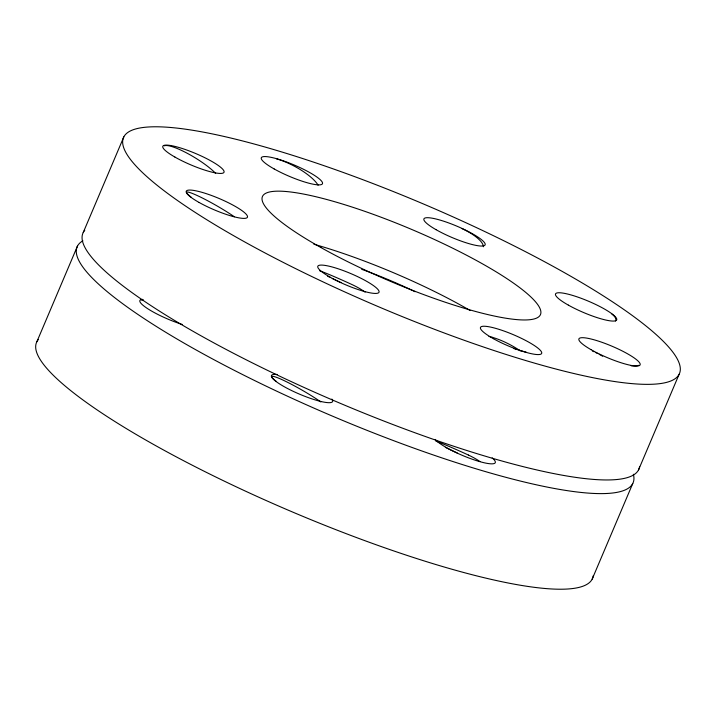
<?xml version="1.0" encoding="UTF-8"?>
<svg xmlns="http://www.w3.org/2000/svg" width="716" height="716" viewBox="0 0 716 716"><rect width="100%" height="100%" fill="white"/><g stroke="black" fill="none" stroke-linecap="round" stroke-linejoin="round"><path stroke-width="1.07" d="M36.874 341.729L77.453 246.125M83.253 232.467L123.832 136.863M592.168 579.137L632.747 483.533M638.547 469.875L679.126 374.271A301.991 56.072 23 0 0 284.986 152.947A301.991 56.072 23 0 0 240.325 239.484A301.991 56.072 23 0 0 679.126 374.271M633.365 474.26A301.991 56.072 23 0 1 333.683 416.649A301.991 56.072 23 0 1 82.877 240.8M593.242 575.762A301.991 56.072 23 0 1 290.911 511.322A301.991 56.072 23 0 1 38.395 339.5M492.187 457.909A33.222 6.167 23 0 1 475.666 460.379A33.222 6.167 23 0 1 435.149 439.427M331.839 399.072A33.222 6.167 23 0 1 295.959 392.592A33.222 6.167 23 0 1 277.432 374.513M182.329 324.482A33.222 6.167 23 0 1 148.534 309.231A33.222 6.167 23 0 1 142.457 299.36M639.621 466.51A301.991 56.072 23 0 1 337.29 402.061A301.991 56.072 23 0 1 84.774 230.248M313.859 244.219A150.995 28.031 23 0 1 470.126 310.493M361.687 269.314A105.7 19.627 23 0 1 415.083 291.716M341.004 282.587A32.855 1.387 24.4 0 1 332.233 278.452M329.074 276.922A32.855 1.387 24.4 0 1 327.597 276.188M319.587 270.738A32.855 1.387 24.4 0 1 352.156 284.637A32.855 10.677 21.5 0 1 365.097 292.128M191.038 197.07A32.855 3.32 29.9 0 1 196.694 195.289A32.855 3.32 29.9 0 1 234.365 216.76M164.349 145.822A32.855 6.838 31.5 0 1 187.664 153.51A32.855 6.838 31.5 0 1 215.659 173.37M276.555 158.871A32.855 9.881 28.1 0 1 318.101 185.211M461.945 228.574A32.855 10.677 21.5 0 1 483.416 246.751M611.912 314.091A32.855 8.753 15.9 0 1 615.384 321.045M638.609 365.33A32.855 5.236 14.6 0 1 631.163 365.804M592.392 350.992A32.855 6.838 31.5 0 1 594.029 351.744M595.712 352.549A32.855 6.838 31.5 0 1 597.421 353.409M599.158 354.304A32.855 6.838 31.5 0 1 602.684 356.228M492.071 337.263A32.855 9.881 28.1 0 1 520.264 350.876M526.394 352.281A32.855 2.184 18.2 0 1 519.386 350.249M517.516 349.685A32.855 2.184 18.2 0 1 513.685 348.486M488.956 336.404A32.855 2.184 18.2 0 1 492.071 337.245M141.392 300.049A32.855 6.838 31.5 0 1 143.281 299.744M276.233 381.36A32.855 3.32 29.9 0 1 282.587 379.901A32.855 3.32 29.9 0 1 320.84 401.945M457.282 452.995A32.855 1.387 24.4 0 1 445.352 447.33M435.865 441.145A32.855 1.387 24.4 0 1 468.425 455.054M468.425 455.063A32.855 10.677 21.5 0 1 479.997 461.569M320.902 247.53A150.995 28.031 23 0 0 540.303 314.924A150.995 28.031 23 0 0 343.233 204.257A150.995 28.031 23 0 0 320.902 247.53M493.351 338.65A33.222 6.167 23 0 0 541.618 353.471A33.222 6.167 23 0 0 498.264 329.127A33.222 6.167 23 0 0 493.351 338.65M591.022 349.659A33.222 6.167 23 0 0 639.97 365.088A33.222 6.167 23 0 0 597.6 340.852A33.222 6.167 23 0 0 591.022 349.659M568.379 305.132A33.222 6.167 23 0 0 616.655 319.963A33.222 6.167 23 0 0 573.292 295.619A33.222 6.167 23 0 0 568.379 305.132M436.026 229.666A33.222 6.167 23 0 0 484.974 245.096A33.222 6.167 23 0 0 442.604 220.859A33.222 6.167 23 0 0 436.026 229.666M274.156 168.949A33.222 6.167 23 0 0 322.424 183.779A33.222 6.167 23 0 0 279.07 159.435A33.222 6.167 23 0 0 274.156 168.949M174.919 157.064A33.222 6.167 23 0 0 223.866 172.493A33.222 6.167 23 0 0 181.497 148.257A33.222 6.167 23 0 0 174.919 157.064M199.12 202.467A33.222 6.167 23 0 0 247.387 217.288A33.222 6.167 23 0 0 204.033 192.944A33.222 6.167 23 0 0 199.12 202.467M329.915 277.056A33.222 6.167 23 0 0 378.862 292.486A33.222 6.167 23 0 0 336.493 268.249A33.222 6.167 23 0 0 329.915 277.056"/></g></svg>
